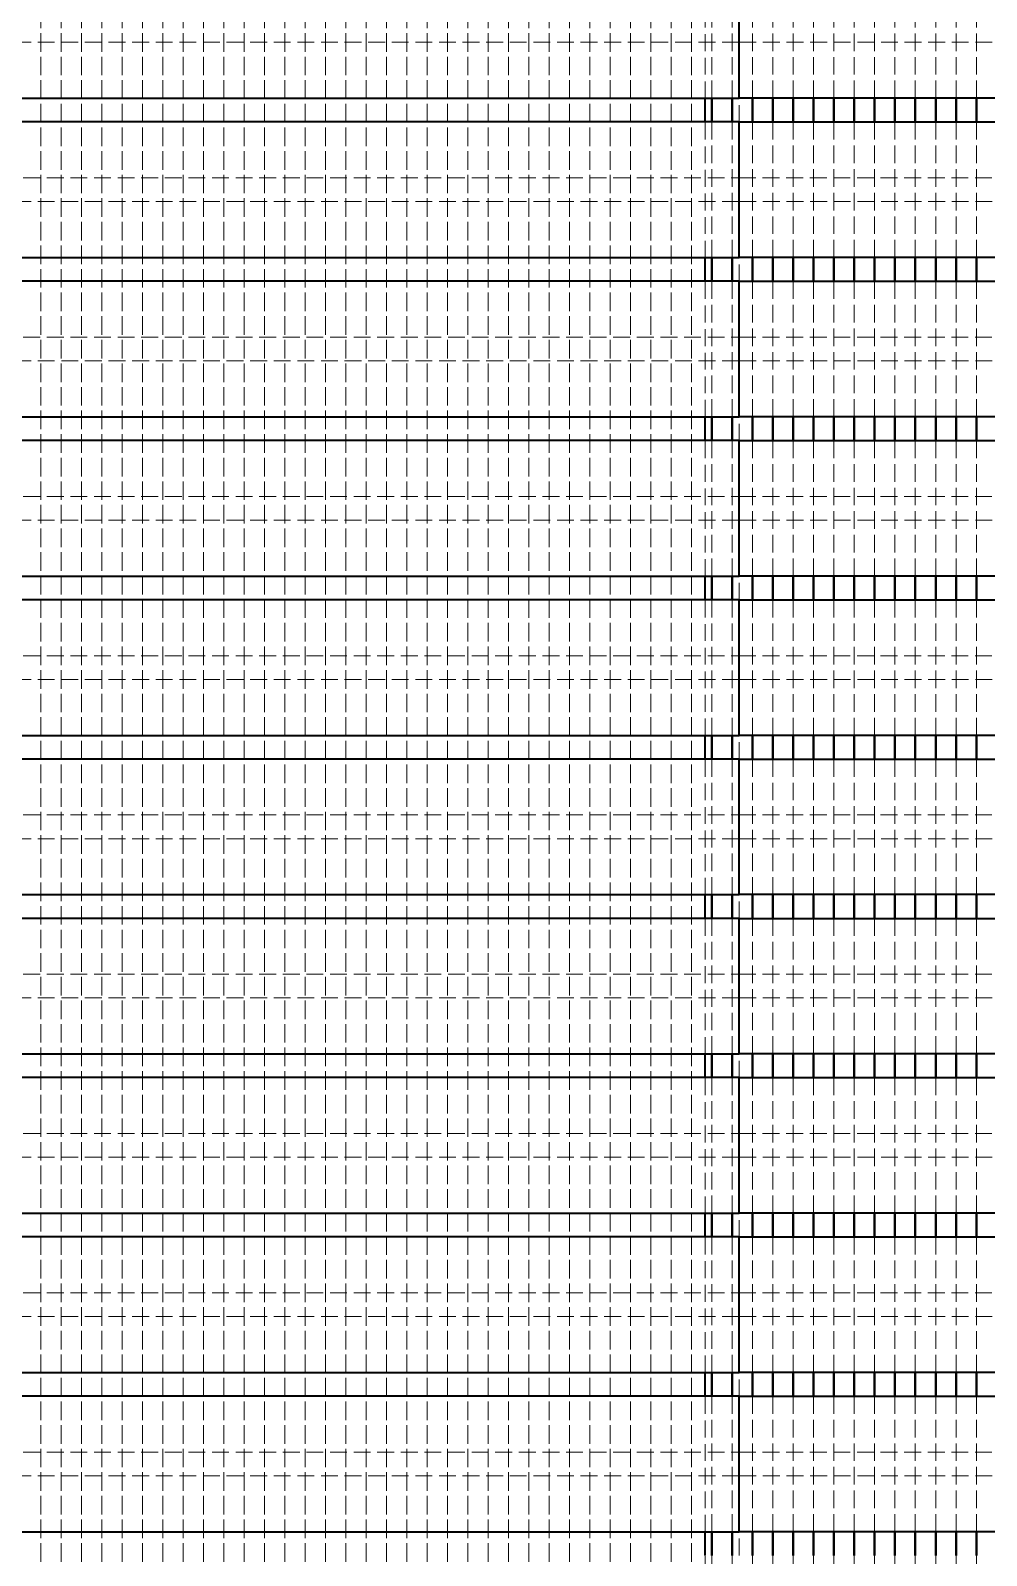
# Model space of a CAD drawing. Header units: millimetres. Extents: x 0 to 630, y 0 to 446.
# Drawn here: x 353.05 to 367.15, y 178.22 to 200.72 of the extents above; entities that cross this region are included whole.
import ezdxf

# ---------------------------------------------------------------- set-up
doc = ezdxf.new("R2010")
doc.units = ezdxf.units.MM
doc.header["$LTSCALE"] = 1.5
doc.linetypes.add('DASHED', pattern=[0.2067, 0.1654, -0.0413])
for name, color, linetype, lineweight, true_color in [('가려진 것(ISO)', 2, 'DASHED', 18, 0xffff00), ('가려진 좁은 것(ISO)', 2, 'DASHED', 18, 0xffff00), ('가시적인 것(ISO)', 3, 'Continuous', 40, 0x00ff00), ('가시적인 좁은 것(ISO)', 3, 'Continuous', 35, 0x00ff00)]:
    doc.layers.add(name, color=color, linetype=linetype, lineweight=lineweight, true_color=true_color)

msp = doc.modelspace()

# ---------------------------------------------------------------- linework, layer by layer
at = {"layer": '가려진 것(ISO)'}
for p, q in [((353.202, 138.444), (353.202, 239.319)), ((353.202, 239.319), (353.202, 138.444)), ((353.502, 138.444), (353.502, 239.319)), ((353.502, 239.319), (353.502, 138.444)), ((353.802, 138.444), (353.802, 239.319)), ((353.802, 239.319), (353.802, 138.444)), ((354.102, 138.444), (354.102, 239.319)), ((354.102, 239.319), (354.102, 138.444)), ((354.402, 138.444), (354.402, 239.319)), ((354.402, 239.319), (354.402, 138.444)), ((354.702, 138.444), (354.702, 239.319)), ((354.702, 239.319), (354.702, 138.444)), ((355.002, 138.444), (355.002, 239.319)), ((355.002, 239.319), (355.002, 138.444)), ((355.302, 138.444), (355.302, 239.319)), ((355.302, 239.319), (355.302, 138.444)), ((355.602, 138.444), (355.602, 239.319)), ((355.602, 239.319), (355.602, 138.444)), ((355.902, 138.444), (355.902, 239.319)), ((355.902, 239.319), (355.902, 138.444)), ((356.202, 138.444), (356.202, 239.319)), ((356.202, 239.319), (356.202, 138.444)), ((356.502, 138.444), (356.502, 239.319)), ((356.502, 239.319), (356.502, 138.444)), ((356.802, 138.444), (356.802, 239.319)), ((356.802, 239.319), (356.802, 138.444)), ((357.102, 138.444), (357.102, 239.319)), ((357.102, 239.319), (357.102, 138.444)), ((357.402, 138.444), (357.402, 239.319)), ((357.402, 239.319), (357.402, 138.444)), ((357.702, 138.444), (357.702, 239.319)), ((357.702, 239.319), (357.702, 138.444)), ((358.002, 138.444), (358.002, 239.319)), ((358.002, 239.319), (358.002, 138.444)), ((358.302, 138.444), (358.302, 239.319)), ((358.302, 239.319), (358.302, 138.444)), ((358.602, 138.444), (358.602, 239.319)), ((358.602, 239.319), (358.602, 138.444)), ((358.902, 138.444), (358.902, 239.319)), ((358.902, 239.319), (358.902, 138.444)), ((359.202, 138.444), (359.202, 239.319)), ((359.202, 239.319), (359.202, 138.444)), ((359.502, 138.444), (359.502, 239.319)), ((359.502, 239.319), (359.502, 138.444)), ((359.802, 138.444), (359.802, 239.319)), ((359.802, 239.319), (359.802, 138.444)), ((360.102, 138.444), (360.102, 239.319)), ((360.102, 239.319), (360.102, 138.444)), ((360.402, 138.444), (360.402, 239.319)), ((360.402, 239.319), (360.402, 138.444)), ((360.702, 138.444), (360.702, 239.319)), ((360.702, 239.319), (360.702, 138.444)), ((361.002, 138.444), (361.002, 239.319)), ((361.002, 239.319), (361.002, 138.444)), ((361.302, 138.444), (361.302, 239.319)), ((361.302, 239.319), (361.302, 138.444)), ((361.602, 138.444), (361.602, 239.319)), ((361.602, 239.319), (361.602, 138.444)), ((361.902, 138.444), (361.902, 239.319)), ((361.902, 239.319), (361.902, 138.444)), ((362.202, 138.444), (362.202, 239.319)), ((362.202, 239.319), (362.202, 138.444)), ((362.502, 138.444), (362.502, 239.319)), ((362.502, 239.319), (362.502, 138.444)), ((362.802, 138.444), (362.802, 239.319)), ((362.802, 239.319), (362.802, 138.444)), ((363.002, 199.719), (363.002, 201.719)), ((363.102, 199.719), (363.102, 201.719)), ((363.102, 201.719), (363.102, 199.719)), ((363.402, 199.719), (363.402, 201.719)), ((363.402, 201.719), (363.402, 199.719)), ((363.702, 199.719), (363.702, 201.719)), ((363.702, 201.719), (363.702, 199.719)), ((364.002, 199.719), (364.002, 201.719)), ((364.002, 201.719), (364.002, 199.719)), ((364.302, 199.719), (364.302, 201.719)), ((364.302, 201.719), (364.302, 199.719)), ((364.602, 199.719), (364.602, 201.719)), ((364.602, 201.719), (364.602, 199.719)), ((364.902, 199.719), (364.902, 201.719)), ((364.902, 201.719), (364.902, 199.719)), ((365.202, 199.719), (365.202, 201.719)), ((365.202, 201.719), (365.202, 199.719)), ((365.502, 199.719), (365.502, 201.719)), ((365.502, 201.719), (365.502, 199.719)), ((365.802, 199.719), (365.802, 201.719)), ((365.802, 201.719), (365.802, 199.719)), ((366.102, 199.719), (366.102, 201.719)), ((366.102, 201.719), (366.102, 199.719)), ((366.402, 199.719), (366.402, 201.719)), ((366.402, 201.719), (366.402, 199.719)), ((366.702, 199.719), (366.702, 201.719)), ((366.702, 201.719), (366.702, 199.719)), ((367.002, 199.719), (367.002, 201.719)), ((367.002, 201.719), (367.002, 199.719)), ((363.002, 197.369), (363.002, 199.369)), ((363.102, 197.369), (363.102, 199.369)), ((363.102, 199.369), (363.102, 197.369)), ((363.402, 197.369), (363.402, 199.369)), ((363.402, 199.369), (363.402, 197.369)), ((363.702, 197.369), (363.702, 199.369)), ((363.702, 199.369), (363.702, 197.369)), ((364.002, 197.369), (364.002, 199.369)), ((364.002, 199.369), (364.002, 197.369)), ((364.302, 197.369), (364.302, 199.369)), ((364.302, 199.369), (364.302, 197.369)), ((364.602, 197.369), (364.602, 199.369)), ((364.602, 199.369), (364.602, 197.369)), ((364.902, 197.369), (364.902, 199.369)), ((364.902, 199.369), (364.902, 197.369)), ((365.202, 197.369), (365.202, 199.369)), ((365.202, 199.369), (365.202, 197.369)), ((365.502, 197.369), (365.502, 199.369)), ((365.502, 199.369), (365.502, 197.369)), ((365.802, 197.369), (365.802, 199.369)), ((365.802, 199.369), (365.802, 197.369)), ((366.102, 197.369), (366.102, 199.369)), ((366.102, 199.369), (366.102, 197.369)), ((366.402, 197.369), (366.402, 199.369)), ((366.402, 199.369), (366.402, 197.369)), ((366.702, 197.369), (366.702, 199.369)), ((366.702, 199.369), (366.702, 197.369)), ((367.002, 197.369), (367.002, 199.369)), ((367.002, 199.369), (367.002, 197.369)), ((363.002, 195.019), (363.002, 197.019)), ((363.102, 195.019), (363.102, 197.019)), ((363.102, 197.019), (363.102, 195.019)), ((363.402, 195.019), (363.402, 197.019)), ((363.402, 197.019), (363.402, 195.019)), ((363.702, 195.019), (363.702, 197.019)), ((363.702, 197.019), (363.702, 195.019)), ((364.002, 195.019), (364.002, 197.019)), ((364.002, 197.019), (364.002, 195.019)), ((364.302, 195.019), (364.302, 197.019)), ((364.302, 197.019), (364.302, 195.019)), ((364.602, 195.019), (364.602, 197.019)), ((364.602, 197.019), (364.602, 195.019)), ((364.902, 195.019), (364.902, 197.019)), ((364.902, 197.019), (364.902, 195.019)), ((365.202, 195.019), (365.202, 197.019)), ((365.202, 197.019), (365.202, 195.019)), ((365.502, 195.019), (365.502, 197.019)), ((365.502, 197.019), (365.502, 195.019)), ((365.802, 195.019), (365.802, 197.019)), ((365.802, 197.019), (365.802, 195.019)), ((366.102, 195.019), (366.102, 197.019)), ((366.102, 197.019), (366.102, 195.019)), ((366.402, 195.019), (366.402, 197.019)), ((366.402, 197.019), (366.402, 195.019)), ((366.702, 195.019), (366.702, 197.019)), ((366.702, 197.019), (366.702, 195.019)), ((367.002, 195.019), (367.002, 197.019)), ((367.002, 197.019), (367.002, 195.019)), ((363.002, 192.669), (363.002, 194.669)), ((363.102, 192.669), (363.102, 194.669)), ((363.102, 194.669), (363.102, 192.669)), ((363.402, 192.669), (363.402, 194.669)), ((363.402, 194.669), (363.402, 192.669)), ((363.702, 192.669), (363.702, 194.669)), ((363.702, 194.669), (363.702, 192.669)), ((364.002, 192.669), (364.002, 194.669)), ((364.002, 194.669), (364.002, 192.669)), ((364.302, 192.669), (364.302, 194.669)), ((364.302, 194.669), (364.302, 192.669)), ((364.602, 192.669), (364.602, 194.669)), ((364.602, 194.669), (364.602, 192.669)), ((364.902, 192.669), (364.902, 194.669)), ((364.902, 194.669), (364.902, 192.669)), ((365.202, 192.669), (365.202, 194.669)), ((365.202, 194.669), (365.202, 192.669)), ((365.502, 192.669), (365.502, 194.669)), ((365.502, 194.669), (365.502, 192.669)), ((365.802, 192.669), (365.802, 194.669)), ((365.802, 194.669), (365.802, 192.669)), ((366.102, 192.669), (366.102, 194.669)), ((366.102, 194.669), (366.102, 192.669)), ((366.402, 192.669), (366.402, 194.669)), ((366.402, 194.669), (366.402, 192.669)), ((366.702, 192.669), (366.702, 194.669)), ((366.702, 194.669), (366.702, 192.669)), ((367.002, 192.669), (367.002, 194.669)), ((367.002, 194.669), (367.002, 192.669)), ((363.002, 190.319), (363.002, 192.319)), ((363.102, 190.319), (363.102, 192.319)), ((363.102, 192.319), (363.102, 190.319)), ((363.402, 190.319), (363.402, 192.319)), ((363.402, 192.319), (363.402, 190.319)), ((363.702, 190.319), (363.702, 192.319)), ((363.702, 192.319), (363.702, 190.319)), ((364.002, 190.319), (364.002, 192.319)), ((364.002, 192.319), (364.002, 190.319)), ((364.302, 190.319), (364.302, 192.319)), ((364.302, 192.319), (364.302, 190.319)), ((364.602, 190.319), (364.602, 192.319)), ((364.602, 192.319), (364.602, 190.319)), ((364.902, 190.319), (364.902, 192.319)), ((364.902, 192.319), (364.902, 190.319)), ((365.202, 190.319), (365.202, 192.319)), ((365.202, 192.319), (365.202, 190.319)), ((365.502, 190.319), (365.502, 192.319)), ((365.502, 192.319), (365.502, 190.319)), ((365.802, 190.319), (365.802, 192.319)), ((365.802, 192.319), (365.802, 190.319)), ((366.102, 190.319), (366.102, 192.319)), ((366.102, 192.319), (366.102, 190.319)), ((366.402, 190.319), (366.402, 192.319)), ((366.402, 192.319), (366.402, 190.319)), ((366.702, 190.319), (366.702, 192.319)), ((366.702, 192.319), (366.702, 190.319)), ((367.002, 190.319), (367.002, 192.319)), ((367.002, 192.319), (367.002, 190.319)), ((363.002, 187.969), (363.002, 189.969)), ((363.102, 187.969), (363.102, 189.969)), ((363.102, 189.969), (363.102, 187.969)), ((363.402, 187.969), (363.402, 189.969)), ((363.402, 189.969), (363.402, 187.969)), ((363.702, 187.969), (363.702, 189.969)), ((363.702, 189.969), (363.702, 187.969)), ((364.002, 187.969), (364.002, 189.969)), ((364.002, 189.969), (364.002, 187.969)), ((364.302, 187.969), (364.302, 189.969)), ((364.302, 189.969), (364.302, 187.969)), ((364.602, 187.969), (364.602, 189.969)), ((364.602, 189.969), (364.602, 187.969)), ((364.902, 187.969), (364.902, 189.969)), ((364.902, 189.969), (364.902, 187.969)), ((365.202, 187.969), (365.202, 189.969)), ((365.202, 189.969), (365.202, 187.969)), ((365.502, 187.969), (365.502, 189.969)), ((365.502, 189.969), (365.502, 187.969)), ((365.802, 187.969), (365.802, 189.969)), ((365.802, 189.969), (365.802, 187.969)), ((366.102, 187.969), (366.102, 189.969)), ((366.102, 189.969), (366.102, 187.969)), ((366.402, 187.969), (366.402, 189.969)), ((366.402, 189.969), (366.402, 187.969)), ((366.702, 187.969), (366.702, 189.969)), ((366.702, 189.969), (366.702, 187.969)), ((367.002, 187.969), (367.002, 189.969)), ((367.002, 189.969), (367.002, 187.969)), ((363.002, 185.619), (363.002, 187.619)), ((363.102, 185.619), (363.102, 187.619)), ((363.102, 187.619), (363.102, 185.619)), ((363.402, 185.619), (363.402, 187.619)), ((363.402, 187.619), (363.402, 185.619)), ((363.702, 185.619), (363.702, 187.619)), ((363.702, 187.619), (363.702, 185.619)), ((364.002, 185.619), (364.002, 187.619)), ((364.002, 187.619), (364.002, 185.619)), ((364.302, 185.619), (364.302, 187.619)), ((364.302, 187.619), (364.302, 185.619)), ((364.602, 185.619), (364.602, 187.619)), ((364.602, 187.619), (364.602, 185.619)), ((364.902, 185.619), (364.902, 187.619)), ((364.902, 187.619), (364.902, 185.619)), ((365.202, 185.619), (365.202, 187.619)), ((365.202, 187.619), (365.202, 185.619)), ((365.502, 185.619), (365.502, 187.619)), ((365.502, 187.619), (365.502, 185.619)), ((365.802, 185.619), (365.802, 187.619)), ((365.802, 187.619), (365.802, 185.619)), ((366.102, 185.619), (366.102, 187.619)), ((366.102, 187.619), (366.102, 185.619)), ((366.402, 185.619), (366.402, 187.619)), ((366.402, 187.619), (366.402, 185.619)), ((366.702, 185.619), (366.702, 187.619)), ((366.702, 187.619), (366.702, 185.619)), ((367.002, 185.619), (367.002, 187.619)), ((367.002, 187.619), (367.002, 185.619)), ((363.002, 183.269), (363.002, 185.269)), ((363.102, 183.269), (363.102, 185.269)), ((363.102, 185.269), (363.102, 183.269)), ((363.402, 183.269), (363.402, 185.269)), ((363.402, 185.269), (363.402, 183.269)), ((363.702, 183.269), (363.702, 185.269)), ((363.702, 185.269), (363.702, 183.269)), ((364.002, 183.269), (364.002, 185.269)), ((364.002, 185.269), (364.002, 183.269)), ((364.302, 183.269), (364.302, 185.269)), ((364.302, 185.269), (364.302, 183.269)), ((364.602, 183.269), (364.602, 185.269)), ((364.602, 185.269), (364.602, 183.269)), ((364.902, 183.269), (364.902, 185.269)), ((364.902, 185.269), (364.902, 183.269)), ((365.202, 183.269), (365.202, 185.269)), ((365.202, 185.269), (365.202, 183.269)), ((365.502, 183.269), (365.502, 185.269)), ((365.502, 185.269), (365.502, 183.269)), ((365.802, 183.269), (365.802, 185.269)), ((365.802, 185.269), (365.802, 183.269)), ((366.102, 183.269), (366.102, 185.269)), ((366.102, 185.269), (366.102, 183.269)), ((366.402, 183.269), (366.402, 185.269)), ((366.402, 185.269), (366.402, 183.269)), ((366.702, 183.269), (366.702, 185.269)), ((366.702, 185.269), (366.702, 183.269)), ((367.002, 183.269), (367.002, 185.269)), ((367.002, 185.269), (367.002, 183.269)), ((363.002, 180.919), (363.002, 182.919)), ((363.102, 180.919), (363.102, 182.919)), ((363.102, 182.919), (363.102, 180.919)), ((363.402, 180.919), (363.402, 182.919)), ((363.402, 182.919), (363.402, 180.919)), ((363.702, 180.919), (363.702, 182.919)), ((363.702, 182.919), (363.702, 180.919)), ((364.002, 180.919), (364.002, 182.919)), ((364.002, 182.919), (364.002, 180.919)), ((364.302, 180.919), (364.302, 182.919)), ((364.302, 182.919), (364.302, 180.919)), ((364.602, 180.919), (364.602, 182.919)), ((364.602, 182.919), (364.602, 180.919)), ((364.902, 180.919), (364.902, 182.919)), ((364.902, 182.919), (364.902, 180.919)), ((365.202, 180.919), (365.202, 182.919)), ((365.202, 182.919), (365.202, 180.919)), ((365.502, 180.919), (365.502, 182.919)), ((365.502, 182.919), (365.502, 180.919)), ((365.802, 180.919), (365.802, 182.919)), ((365.802, 182.919), (365.802, 180.919)), ((366.102, 180.919), (366.102, 182.919)), ((366.102, 182.919), (366.102, 180.919)), ((366.402, 180.919), (366.402, 182.919)), ((366.402, 182.919), (366.402, 180.919)), ((366.702, 180.919), (366.702, 182.919)), ((366.702, 182.919), (366.702, 180.919)), ((367.002, 180.919), (367.002, 182.919)), ((367.002, 182.919), (367.002, 180.919)), ((363.002, 178.569), (363.002, 180.569)), ((363.102, 178.569), (363.102, 180.569)), ((363.102, 180.569), (363.102, 178.569)), ((363.402, 178.569), (363.402, 180.569)), ((363.402, 180.569), (363.402, 178.569)), ((363.702, 178.569), (363.702, 180.569)), ((363.702, 180.569), (363.702, 178.569)), ((364.002, 178.569), (364.002, 180.569)), ((364.002, 180.569), (364.002, 178.569)), ((364.302, 178.569), (364.302, 180.569)), ((364.302, 180.569), (364.302, 178.569)), ((364.602, 178.569), (364.602, 180.569)), ((364.602, 180.569), (364.602, 178.569)), ((364.902, 178.569), (364.902, 180.569)), ((364.902, 180.569), (364.902, 178.569)), ((365.202, 178.569), (365.202, 180.569)), ((365.202, 180.569), (365.202, 178.569)), ((365.502, 178.569), (365.502, 180.569)), ((365.502, 180.569), (365.502, 178.569)), ((365.802, 178.569), (365.802, 180.569)), ((365.802, 180.569), (365.802, 178.569)), ((366.102, 178.569), (366.102, 180.569)), ((366.102, 180.569), (366.102, 178.569)), ((366.402, 178.569), (366.402, 180.569)), ((366.402, 180.569), (366.402, 178.569)), ((366.702, 178.569), (366.702, 180.569)), ((366.702, 180.569), (366.702, 178.569)), ((367.002, 178.569), (367.002, 180.569)), ((367.002, 180.569), (367.002, 178.569)), ((363.002, 176.219), (363.002, 178.219)), ((363.102, 176.219), (363.102, 178.219)), ((363.102, 178.219), (363.102, 176.219)), ((363.402, 176.219), (363.402, 178.219)), ((363.402, 178.219), (363.402, 176.219)), ((363.702, 176.219), (363.702, 178.219)), ((363.702, 178.219), (363.702, 176.219)), ((364.002, 176.219), (364.002, 178.219)), ((364.002, 178.219), (364.002, 176.219)), ((364.302, 176.219), (364.302, 178.219)), ((364.302, 178.219), (364.302, 176.219)), ((364.602, 176.219), (364.602, 178.219)), ((364.602, 178.219), (364.602, 176.219)), ((364.902, 176.219), (364.902, 178.219)), ((364.902, 178.219), (364.902, 176.219)), ((365.202, 176.219), (365.202, 178.219)), ((365.202, 178.219), (365.202, 176.219)), ((365.502, 176.219), (365.502, 178.219)), ((365.502, 178.219), (365.502, 176.219)), ((365.802, 176.219), (365.802, 178.219)), ((365.802, 178.219), (365.802, 176.219)), ((366.102, 176.219), (366.102, 178.219)), ((366.102, 178.219), (366.102, 176.219)), ((366.402, 176.219), (366.402, 178.219)), ((366.402, 178.219), (366.402, 176.219)), ((366.702, 176.219), (366.702, 178.219)), ((366.702, 178.219), (366.702, 176.219)), ((367.002, 176.219), (367.002, 178.219)), ((367.002, 178.219), (367.002, 176.219))]:
    msp.add_line(p, q, dxfattribs=at)
at = {"layer": '가려진 것(ISO)', "color": 1, "true_color": 0xff0000}
for p, q in [((363.502, 200.544), (342.502, 200.544)), ((373.502, 200.544), (363.502, 200.544)), ((342.502, 198.544), (363.502, 198.544)), ((363.502, 198.544), (373.502, 198.544)), ((363.502, 198.194), (342.502, 198.194)), ((373.502, 198.194), (363.502, 198.194)), ((342.502, 196.194), (363.502, 196.194)), ((363.502, 196.194), (373.502, 196.194)), ((363.502, 195.844), (342.502, 195.844)), ((373.502, 195.844), (363.502, 195.844)), ((342.502, 193.844), (363.502, 193.844)), ((363.502, 193.844), (373.502, 193.844)), ((363.502, 193.494), (342.502, 193.494)), ((373.502, 193.494), (363.502, 193.494)), ((342.502, 191.494), (363.502, 191.494)), ((363.502, 191.494), (373.502, 191.494)), ((363.502, 191.144), (342.502, 191.144)), ((373.502, 191.144), (363.502, 191.144)), ((342.502, 189.144), (363.502, 189.144)), ((363.502, 189.144), (373.502, 189.144)), ((363.502, 188.794), (342.502, 188.794)), ((373.502, 188.794), (363.502, 188.794)), ((342.502, 186.794), (363.502, 186.794)), ((363.502, 186.794), (373.502, 186.794)), ((363.502, 186.444), (342.502, 186.444)), ((373.502, 186.444), (363.502, 186.444)), ((342.502, 184.444), (363.502, 184.444)), ((363.502, 184.444), (373.502, 184.444)), ((363.502, 184.094), (342.502, 184.094)), ((373.502, 184.094), (363.502, 184.094)), ((342.502, 182.094), (363.502, 182.094)), ((363.502, 182.094), (373.502, 182.094)), ((363.502, 181.744), (342.502, 181.744)), ((373.502, 181.744), (363.502, 181.744)), ((342.502, 179.744), (363.502, 179.744)), ((363.502, 179.744), (373.502, 179.744)), ((363.502, 179.394), (342.502, 179.394)), ((373.502, 179.394), (363.502, 179.394))]:
    msp.add_line(p, q, dxfattribs=at)
at = {"layer": '가려진 좁은 것(ISO)', "color": 1, "true_color": 0xff0000}
for p, q in [((363.502, 199.369), (363.502, 199.719)), ((363.502, 197.019), (363.502, 197.369)), ((363.502, 194.669), (363.502, 195.019)), ((363.502, 192.319), (363.502, 192.669)), ((363.502, 189.969), (363.502, 190.319)), ((363.502, 187.619), (363.502, 187.969)), ((363.502, 185.269), (363.502, 185.619)), ((363.502, 182.919), (363.502, 183.269)), ((363.502, 180.569), (363.502, 180.919)), ((363.502, 178.219), (363.502, 178.569))]:
    msp.add_line(p, q, dxfattribs=at)
at = {"layer": '가시적인 것(ISO)', "color": 1, "true_color": 0xff0000}
for p, q in [((342.502, 199.719), (363.502, 199.719)), ((381.502, 199.719), (363.502, 199.719)), ((363.502, 199.369), (342.502, 199.369)), ((363.502, 199.369), (381.502, 199.369)), ((342.502, 197.369), (363.502, 197.369)), ((381.502, 197.369), (363.502, 197.369)), ((363.502, 197.019), (342.502, 197.019)), ((363.502, 197.019), (381.502, 197.019)), ((342.502, 195.019), (363.502, 195.019)), ((381.502, 195.019), (363.502, 195.019)), ((363.502, 194.669), (342.502, 194.669)), ((363.502, 194.669), (381.502, 194.669)), ((342.502, 192.669), (363.502, 192.669)), ((381.502, 192.669), (363.502, 192.669)), ((363.502, 192.319), (342.502, 192.319)), ((363.502, 192.319), (381.502, 192.319)), ((342.502, 190.319), (363.502, 190.319)), ((381.502, 190.319), (363.502, 190.319)), ((363.502, 189.969), (342.502, 189.969)), ((363.502, 189.969), (381.502, 189.969)), ((342.502, 187.969), (363.502, 187.969)), ((381.502, 187.969), (363.502, 187.969)), ((363.502, 187.619), (342.502, 187.619)), ((363.502, 187.619), (381.502, 187.619)), ((342.502, 185.619), (363.502, 185.619)), ((381.502, 185.619), (363.502, 185.619)), ((363.502, 185.269), (342.502, 185.269)), ((363.502, 185.269), (381.502, 185.269)), ((342.502, 183.269), (363.502, 183.269)), ((381.502, 183.269), (363.502, 183.269)), ((363.502, 182.919), (342.502, 182.919)), ((363.502, 182.919), (381.502, 182.919)), ((342.502, 180.919), (363.502, 180.919)), ((381.502, 180.919), (363.502, 180.919)), ((363.502, 180.569), (342.502, 180.569)), ((363.502, 180.569), (381.502, 180.569)), ((342.502, 178.569), (363.502, 178.569)), ((381.502, 178.569), (363.502, 178.569))]:
    msp.add_line(p, q, dxfattribs=at)
at = {"layer": '가시적인 것(ISO)'}
for p, q in [((363.002, 199.369), (363.002, 199.719)), ((363.102, 199.369), (363.102, 199.719)), ((363.102, 199.719), (363.102, 199.369)), ((363.402, 199.369), (363.402, 199.719)), ((363.402, 199.719), (363.402, 199.369)), ((363.702, 199.369), (363.702, 199.719)), ((363.702, 199.719), (363.702, 199.369)), ((364.002, 199.369), (364.002, 199.719)), ((364.002, 199.719), (364.002, 199.369)), ((364.302, 199.369), (364.302, 199.719)), ((364.302, 199.719), (364.302, 199.369)), ((364.602, 199.369), (364.602, 199.719)), ((364.602, 199.719), (364.602, 199.369)), ((364.902, 199.369), (364.902, 199.719)), ((364.902, 199.719), (364.902, 199.369)), ((365.202, 199.369), (365.202, 199.719)), ((365.202, 199.719), (365.202, 199.369)), ((365.502, 199.369), (365.502, 199.719)), ((365.502, 199.719), (365.502, 199.369)), ((365.802, 199.369), (365.802, 199.719)), ((365.802, 199.719), (365.802, 199.369)), ((366.102, 199.369), (366.102, 199.719)), ((366.102, 199.719), (366.102, 199.369)), ((366.402, 199.369), (366.402, 199.719)), ((366.402, 199.719), (366.402, 199.369)), ((366.702, 199.369), (366.702, 199.719)), ((366.702, 199.719), (366.702, 199.369)), ((367.002, 199.369), (367.002, 199.719)), ((367.002, 199.719), (367.002, 199.369)), ((363.002, 197.019), (363.002, 197.369)), ((363.102, 197.019), (363.102, 197.369)), ((363.102, 197.369), (363.102, 197.019)), ((363.402, 197.019), (363.402, 197.369)), ((363.402, 197.369), (363.402, 197.019)), ((363.702, 197.019), (363.702, 197.369)), ((363.702, 197.369), (363.702, 197.019)), ((364.002, 197.019), (364.002, 197.369)), ((364.002, 197.369), (364.002, 197.019)), ((364.302, 197.019), (364.302, 197.369)), ((364.302, 197.369), (364.302, 197.019)), ((364.602, 197.019), (364.602, 197.369)), ((364.602, 197.369), (364.602, 197.019)), ((364.902, 197.019), (364.902, 197.369)), ((364.902, 197.369), (364.902, 197.019)), ((365.202, 197.019), (365.202, 197.369)), ((365.202, 197.369), (365.202, 197.019)), ((365.502, 197.019), (365.502, 197.369)), ((365.502, 197.369), (365.502, 197.019)), ((365.802, 197.019), (365.802, 197.369)), ((365.802, 197.369), (365.802, 197.019)), ((366.102, 197.019), (366.102, 197.369)), ((366.102, 197.369), (366.102, 197.019)), ((366.402, 197.019), (366.402, 197.369)), ((366.402, 197.369), (366.402, 197.019)), ((366.702, 197.019), (366.702, 197.369)), ((366.702, 197.369), (366.702, 197.019)), ((367.002, 197.019), (367.002, 197.369)), ((367.002, 197.369), (367.002, 197.019)), ((363.002, 194.669), (363.002, 195.019)), ((363.102, 194.669), (363.102, 195.019)), ((363.102, 195.019), (363.102, 194.669)), ((363.402, 194.669), (363.402, 195.019)), ((363.402, 195.019), (363.402, 194.669)), ((363.702, 194.669), (363.702, 195.019)), ((363.702, 195.019), (363.702, 194.669)), ((364.002, 194.669), (364.002, 195.019)), ((364.002, 195.019), (364.002, 194.669)), ((364.302, 194.669), (364.302, 195.019)), ((364.302, 195.019), (364.302, 194.669)), ((364.602, 194.669), (364.602, 195.019)), ((364.602, 195.019), (364.602, 194.669)), ((364.902, 194.669), (364.902, 195.019)), ((364.902, 195.019), (364.902, 194.669)), ((365.202, 194.669), (365.202, 195.019)), ((365.202, 195.019), (365.202, 194.669)), ((365.502, 194.669), (365.502, 195.019)), ((365.502, 195.019), (365.502, 194.669)), ((365.802, 194.669), (365.802, 195.019)), ((365.802, 195.019), (365.802, 194.669)), ((366.102, 194.669), (366.102, 195.019)), ((366.102, 195.019), (366.102, 194.669)), ((366.402, 194.669), (366.402, 195.019)), ((366.402, 195.019), (366.402, 194.669)), ((366.702, 194.669), (366.702, 195.019)), ((366.702, 195.019), (366.702, 194.669)), ((367.002, 194.669), (367.002, 195.019)), ((367.002, 195.019), (367.002, 194.669)), ((363.002, 192.319), (363.002, 192.669)), ((363.102, 192.319), (363.102, 192.669)), ((363.102, 192.669), (363.102, 192.319)), ((363.402, 192.319), (363.402, 192.669)), ((363.402, 192.669), (363.402, 192.319)), ((363.702, 192.319), (363.702, 192.669)), ((363.702, 192.669), (363.702, 192.319)), ((364.002, 192.319), (364.002, 192.669)), ((364.002, 192.669), (364.002, 192.319)), ((364.302, 192.319), (364.302, 192.669)), ((364.302, 192.669), (364.302, 192.319)), ((364.602, 192.319), (364.602, 192.669)), ((364.602, 192.669), (364.602, 192.319)), ((364.902, 192.319), (364.902, 192.669)), ((364.902, 192.669), (364.902, 192.319)), ((365.202, 192.319), (365.202, 192.669)), ((365.202, 192.669), (365.202, 192.319)), ((365.502, 192.319), (365.502, 192.669)), ((365.502, 192.669), (365.502, 192.319)), ((365.802, 192.319), (365.802, 192.669)), ((365.802, 192.669), (365.802, 192.319)), ((366.102, 192.319), (366.102, 192.669)), ((366.102, 192.669), (366.102, 192.319)), ((366.402, 192.319), (366.402, 192.669)), ((366.402, 192.669), (366.402, 192.319)), ((366.702, 192.319), (366.702, 192.669)), ((366.702, 192.669), (366.702, 192.319)), ((367.002, 192.319), (367.002, 192.669)), ((367.002, 192.669), (367.002, 192.319)), ((363.002, 189.969), (363.002, 190.319)), ((363.102, 189.969), (363.102, 190.319)), ((363.102, 190.319), (363.102, 189.969)), ((363.402, 189.969), (363.402, 190.319)), ((363.402, 190.319), (363.402, 189.969)), ((363.702, 189.969), (363.702, 190.319)), ((363.702, 190.319), (363.702, 189.969)), ((364.002, 189.969), (364.002, 190.319)), ((364.002, 190.319), (364.002, 189.969)), ((364.302, 189.969), (364.302, 190.319)), ((364.302, 190.319), (364.302, 189.969)), ((364.602, 189.969), (364.602, 190.319)), ((364.602, 190.319), (364.602, 189.969)), ((364.902, 189.969), (364.902, 190.319)), ((364.902, 190.319), (364.902, 189.969)), ((365.202, 189.969), (365.202, 190.319)), ((365.202, 190.319), (365.202, 189.969)), ((365.502, 189.969), (365.502, 190.319)), ((365.502, 190.319), (365.502, 189.969)), ((365.802, 189.969), (365.802, 190.319)), ((365.802, 190.319), (365.802, 189.969)), ((366.102, 189.969), (366.102, 190.319)), ((366.102, 190.319), (366.102, 189.969)), ((366.402, 189.969), (366.402, 190.319)), ((366.402, 190.319), (366.402, 189.969)), ((366.702, 189.969), (366.702, 190.319)), ((366.702, 190.319), (366.702, 189.969)), ((367.002, 189.969), (367.002, 190.319)), ((367.002, 190.319), (367.002, 189.969)), ((363.002, 187.619), (363.002, 187.969)), ((363.102, 187.619), (363.102, 187.969)), ((363.102, 187.969), (363.102, 187.619)), ((363.402, 187.619), (363.402, 187.969)), ((363.402, 187.969), (363.402, 187.619)), ((363.702, 187.619), (363.702, 187.969)), ((363.702, 187.969), (363.702, 187.619)), ((364.002, 187.619), (364.002, 187.969)), ((364.002, 187.969), (364.002, 187.619)), ((364.302, 187.619), (364.302, 187.969)), ((364.302, 187.969), (364.302, 187.619)), ((364.602, 187.619), (364.602, 187.969)), ((364.602, 187.969), (364.602, 187.619)), ((364.902, 187.619), (364.902, 187.969)), ((364.902, 187.969), (364.902, 187.619)), ((365.202, 187.619), (365.202, 187.969)), ((365.202, 187.969), (365.202, 187.619)), ((365.502, 187.619), (365.502, 187.969)), ((365.502, 187.969), (365.502, 187.619)), ((365.802, 187.619), (365.802, 187.969)), ((365.802, 187.969), (365.802, 187.619)), ((366.102, 187.619), (366.102, 187.969)), ((366.102, 187.969), (366.102, 187.619)), ((366.402, 187.619), (366.402, 187.969)), ((366.402, 187.969), (366.402, 187.619)), ((366.702, 187.619), (366.702, 187.969)), ((366.702, 187.969), (366.702, 187.619)), ((367.002, 187.619), (367.002, 187.969)), ((367.002, 187.969), (367.002, 187.619)), ((363.002, 185.269), (363.002, 185.619)), ((363.102, 185.269), (363.102, 185.619)), ((363.102, 185.619), (363.102, 185.269)), ((363.402, 185.269), (363.402, 185.619)), ((363.402, 185.619), (363.402, 185.269)), ((363.702, 185.269), (363.702, 185.619)), ((363.702, 185.619), (363.702, 185.269)), ((364.002, 185.269), (364.002, 185.619)), ((364.002, 185.619), (364.002, 185.269)), ((364.302, 185.269), (364.302, 185.619)), ((364.302, 185.619), (364.302, 185.269)), ((364.602, 185.269), (364.602, 185.619)), ((364.602, 185.619), (364.602, 185.269)), ((364.902, 185.269), (364.902, 185.619)), ((364.902, 185.619), (364.902, 185.269)), ((365.202, 185.269), (365.202, 185.619)), ((365.202, 185.619), (365.202, 185.269)), ((365.502, 185.269), (365.502, 185.619)), ((365.502, 185.619), (365.502, 185.269)), ((365.802, 185.269), (365.802, 185.619)), ((365.802, 185.619), (365.802, 185.269)), ((366.102, 185.269), (366.102, 185.619)), ((366.102, 185.619), (366.102, 185.269)), ((366.402, 185.269), (366.402, 185.619)), ((366.402, 185.619), (366.402, 185.269)), ((366.702, 185.269), (366.702, 185.619)), ((366.702, 185.619), (366.702, 185.269)), ((367.002, 185.269), (367.002, 185.619)), ((367.002, 185.619), (367.002, 185.269)), ((363.002, 182.919), (363.002, 183.269)), ((363.102, 182.919), (363.102, 183.269)), ((363.102, 183.269), (363.102, 182.919)), ((363.402, 182.919), (363.402, 183.269)), ((363.402, 183.269), (363.402, 182.919)), ((363.702, 182.919), (363.702, 183.269)), ((363.702, 183.269), (363.702, 182.919)), ((364.002, 182.919), (364.002, 183.269)), ((364.002, 183.269), (364.002, 182.919)), ((364.302, 182.919), (364.302, 183.269)), ((364.302, 183.269), (364.302, 182.919)), ((364.602, 182.919), (364.602, 183.269)), ((364.602, 183.269), (364.602, 182.919)), ((364.902, 182.919), (364.902, 183.269)), ((364.902, 183.269), (364.902, 182.919)), ((365.202, 182.919), (365.202, 183.269)), ((365.202, 183.269), (365.202, 182.919)), ((365.502, 182.919), (365.502, 183.269)), ((365.502, 183.269), (365.502, 182.919)), ((365.802, 182.919), (365.802, 183.269)), ((365.802, 183.269), (365.802, 182.919)), ((366.102, 182.919), (366.102, 183.269)), ((366.102, 183.269), (366.102, 182.919)), ((366.402, 182.919), (366.402, 183.269)), ((366.402, 183.269), (366.402, 182.919)), ((366.702, 182.919), (366.702, 183.269)), ((366.702, 183.269), (366.702, 182.919)), ((367.002, 182.919), (367.002, 183.269)), ((367.002, 183.269), (367.002, 182.919)), ((363.002, 180.569), (363.002, 180.919)), ((363.102, 180.569), (363.102, 180.919)), ((363.102, 180.919), (363.102, 180.569)), ((363.402, 180.569), (363.402, 180.919)), ((363.402, 180.919), (363.402, 180.569)), ((363.702, 180.569), (363.702, 180.919)), ((363.702, 180.919), (363.702, 180.569)), ((364.002, 180.569), (364.002, 180.919)), ((364.002, 180.919), (364.002, 180.569)), ((364.302, 180.569), (364.302, 180.919)), ((364.302, 180.919), (364.302, 180.569)), ((364.602, 180.569), (364.602, 180.919)), ((364.602, 180.919), (364.602, 180.569)), ((364.902, 180.569), (364.902, 180.919)), ((364.902, 180.919), (364.902, 180.569)), ((365.202, 180.569), (365.202, 180.919)), ((365.202, 180.919), (365.202, 180.569)), ((365.502, 180.569), (365.502, 180.919)), ((365.502, 180.919), (365.502, 180.569)), ((365.802, 180.569), (365.802, 180.919)), ((365.802, 180.919), (365.802, 180.569)), ((366.102, 180.569), (366.102, 180.919)), ((366.102, 180.919), (366.102, 180.569)), ((366.402, 180.569), (366.402, 180.919)), ((366.402, 180.919), (366.402, 180.569)), ((366.702, 180.569), (366.702, 180.919)), ((366.702, 180.919), (366.702, 180.569)), ((367.002, 180.569), (367.002, 180.919)), ((367.002, 180.919), (367.002, 180.569)), ((363.002, 178.219), (363.002, 178.569)), ((363.102, 178.219), (363.102, 178.569)), ((363.102, 178.569), (363.102, 178.219)), ((363.402, 178.219), (363.402, 178.569)), ((363.402, 178.569), (363.402, 178.219)), ((363.702, 178.219), (363.702, 178.569)), ((363.702, 178.569), (363.702, 178.219)), ((364.002, 178.219), (364.002, 178.569)), ((364.002, 178.569), (364.002, 178.219)), ((364.302, 178.219), (364.302, 178.569)), ((364.302, 178.569), (364.302, 178.219)), ((364.602, 178.219), (364.602, 178.569)), ((364.602, 178.569), (364.602, 178.219)), ((364.902, 178.219), (364.902, 178.569)), ((364.902, 178.569), (364.902, 178.219)), ((365.202, 178.219), (365.202, 178.569)), ((365.202, 178.569), (365.202, 178.219)), ((365.502, 178.219), (365.502, 178.569)), ((365.502, 178.569), (365.502, 178.219)), ((365.802, 178.219), (365.802, 178.569)), ((365.802, 178.569), (365.802, 178.219)), ((366.102, 178.219), (366.102, 178.569)), ((366.102, 178.569), (366.102, 178.219)), ((366.402, 178.219), (366.402, 178.569)), ((366.402, 178.569), (366.402, 178.219)), ((366.702, 178.219), (366.702, 178.569)), ((366.702, 178.569), (366.702, 178.219)), ((367.002, 178.219), (367.002, 178.569)), ((367.002, 178.569), (367.002, 178.219))]:
    msp.add_line(p, q, dxfattribs=at)
at = {"layer": '가시적인 좁은 것(ISO)', "color": 1, "true_color": 0xff0000}
for p, q in [((363.502, 199.719), (363.502, 201.719)), ((363.502, 197.369), (363.502, 199.369)), ((363.502, 195.019), (363.502, 197.019)), ((363.502, 192.669), (363.502, 194.669)), ((363.502, 190.319), (363.502, 192.319)), ((363.502, 187.969), (363.502, 189.969)), ((363.502, 185.619), (363.502, 187.619)), ((363.502, 183.269), (363.502, 185.269)), ((363.502, 180.919), (363.502, 182.919)), ((363.502, 178.569), (363.502, 180.569))]:
    msp.add_line(p, q, dxfattribs=at)

doc.saveas('drawing.dxf')
